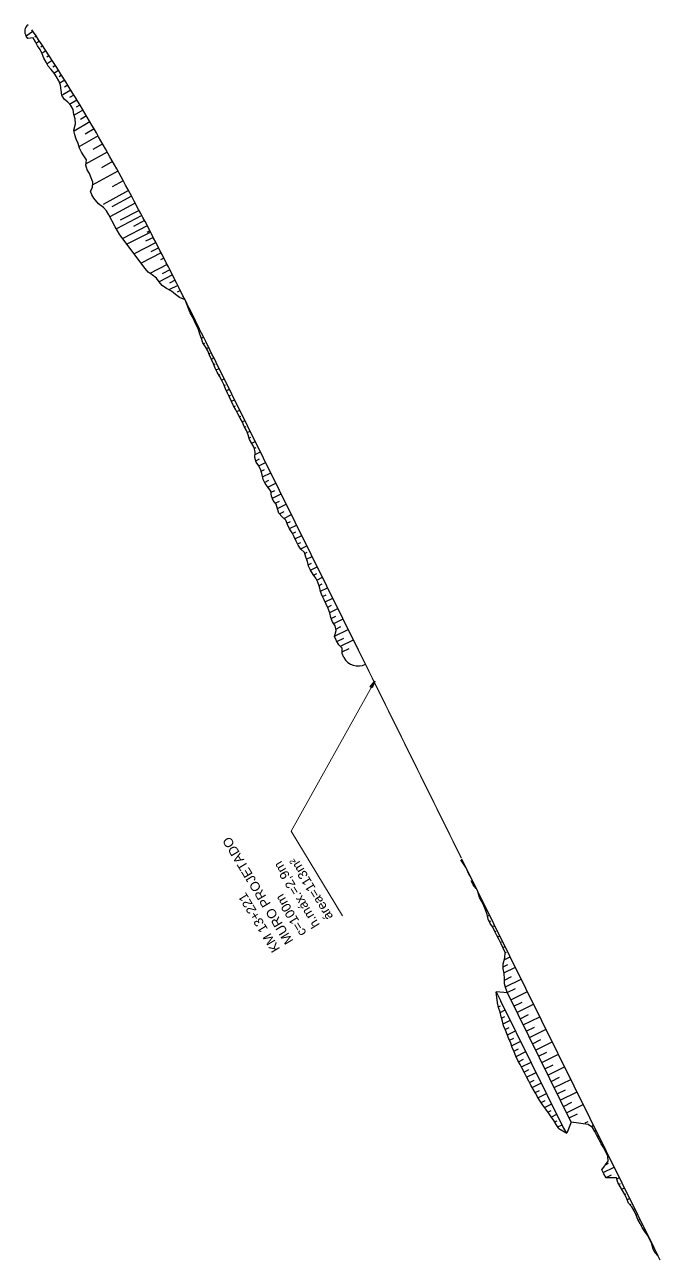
# Model space of a CAD drawing. Header units: metres. Extents: x 288738 to 324331, y 7399322 to 7465117.
# Drawn here: x 322165 to 322438, y 7401994 to 7402523 of the extents above; entities that cross this region are included whole.
import ezdxf

# ---------------------------------------------------------------- set-up
doc = ezdxf.new("R2010")
doc.units = ezdxf.units.M
doc.header["$LTSCALE"] = 10
for name, color, linetype in [('F-HZ-ATERRO-TALUDE', 110, 'Continuous'), ('F-HZ-MUROS', 210, 'Continuous'), ('F-HZ-PIANO-CORTE', 10, 'Continuous'), ('F-HZ-TALUDE', 2, 'Continuous')]:
    doc.layers.add(name, color=color, linetype=linetype)
doc.layers.add('U-HZ-TEXTO-MUROS', color=2, linetype='Continuous', lineweight=0)
doc.styles.add('ARIAL', font='arial.ttf')
doc.styles.add('DIM', font='arial.ttf', dxfattribs={"width": 0.8})
doc.dimstyles.new('U-1_2000', dxfattribs={"dimscale": 2, "dimtxt": 1.5, "dimasz": 0.75, "dimexe": 0.75, "dimexo": 0.75, "dimgap": 0.25, "dimtad": 1, "dimzin": 4, "dimtxsty": 'DIM', "dimblk": 'ARCHTICK', "dimcen": 0.7, "dimdle": 0.75, "dimclrd": 256, "dimclre": 256, "dimclrt": 256, "dimaunit": 1, "dimadec": 3, "dimazin": 2, "dimtfac": 1, "dimtofl": 0, "dimtmove": 0, "dimatfit": 3, "dimldrblk": 'CLOSEDBLANK', "dimfxl": 0, "dimtolj": 1, "dimtzin": 0, "dimlwd": -1, "dimlwe": -1, "dimarcsym": 0})

# ---------------------------------------------------------------- blocks, each defined once
blk = doc.blocks.new('_ArchTick')
at = {"color": 0, "linetype": 'ByBlock', "const_width": 0.15}
blk.add_lwpolyline([(-0.5, -0.5), (0.5, 0.5)], dxfattribs=at)

msp = doc.modelspace()

# ---------------------------------------------------------------- linework, layer by layer
at = {"layer": 'F-HZ-ATERRO-TALUDE', "linetype": 'Continuous', "lineweight": -3}
for p, q in [((322168.581, 7402520.303), (322165.665, 7402518.317)), ((322169.986, 7402518.235), (322169.386, 7402517.83)), ((322171.378, 7402516.159), (322170.122, 7402515.319)), ((322172.766, 7402514.079), (322172.024, 7402513.587)), ((322174.14, 7402511.991), (322172.383, 7402510.836)), ((322175.512, 7402509.901), (322174.507, 7402509.246)), ((322176.87, 7402507.802), (322174.729, 7402506.419)), ((322178.225, 7402505.701), (322177.117, 7402504.991)), ((322179.568, 7402503.592), (322177.53, 7402502.297)), ((322180.906, 7402501.481), (322179.918, 7402500.858)), ((322182.233, 7402499.362), (322179.898, 7402497.902)), ((322184.867, 7402495.112), (322181.497, 7402493.039)), ((322183.556, 7402497.241), (322182.176, 7402496.385)), ((322187.471, 7402490.844), (322184.258, 7402488.897)), ((322186.174, 7402492.981), (322184.341, 7402491.862)), ((322190.046, 7402486.558), (322186.295, 7402484.319)), ((322188.763, 7402488.703), (322187.204, 7402487.766)), ((322193.07, 7402481.449), (322186.242, 7402477.443)), ((322191.562, 7402484.006), (322189.06, 7402482.525)), ((322196.543, 7402475.467), (322188.55, 7402470.866)), ((322194.811, 7402478.461), (322191.021, 7402476.258)), ((322198.531, 7402471.997), (322194.325, 7402469.601)), ((322200.503, 7402468.517), (322191.212, 7402463.28)), ((322202.804, 7402464.411), (322198.026, 7402461.749)), ((322205.085, 7402460.294), (322194.092, 7402454.235)), ((322207.386, 7402456.188), (322202.609, 7402453.525)), ((322209.668, 7402452.071), (322198.675, 7402446.012)), ((322210.923, 7402449.56), (322202.442, 7402445.007)), ((322212.547, 7402446.53), (322201.586, 7402440.686)), ((322214.158, 7402443.495), (322206.059, 7402439.204)), ((322215.327, 7402441.285), (322204.44, 7402435.544)), ((322217.652, 7402436.858), (322207.138, 7402431.362)), ((322216.491, 7402439.072), (322211.737, 7402436.576)), ((322219.17, 7402434.13), (322208.958, 7402428.934)), ((322220.302, 7402431.901), (322216.962, 7402430.206)), ((322218.809, 7402434.642), (322217.672, 7402434.05)), ((322221.433, 7402429.671), (322212.003, 7402424.873)), ((322222.565, 7402427.442), (322219.225, 7402425.748)), ((322223.696, 7402425.213), (322215.033, 7402420.83)), ((322224.823, 7402422.981), (322223.357, 7402422.232)), ((322226.242, 7402420.202), (322218.826, 7402416.429)), ((322228.505, 7402415.744), (322222.714, 7402412.814)), ((322227.373, 7402417.973), (322224.034, 7402416.279)), ((322230.758, 7402411.28), (322226.871, 7402409.323)), ((322229.631, 7402413.512), (322227.211, 7402412.291)), ((322231.88, 7402409.046), (322230.544, 7402408.375))]:
    msp.add_line(p, q, dxfattribs=at)
at = {"layer": 'F-HZ-MUROS', "lineweight": -3, "const_width": 0.5}
msp.add_lwpolyline([(322352.52, 7402165.364), (322308.17, 7402254.992)], dxfattribs=at)
at = {"layer": 'F-HZ-PIANO-CORTE'}
for p, q in [((322234.011, 7402404.72), (322234.026, 7402404.727)), ((322234.917, 7402402.378), (322235.16, 7402402.499)), ((322235.85, 7402400.049), (322236.063, 7402400.156)), ((322237.024, 7402397.842), (322237.391, 7402398.024)), ((322238.063, 7402395.566), (322238.283, 7402395.676)), ((322239.131, 7402393.306), (322239.617, 7402393.547)), ((322240.073, 7402390.983), (322240.401, 7402391.145)), ((322240.846, 7402388.576), (322241.839, 7402389.068)), ((322241.775, 7402386.246), (322242.362, 7402386.537)), ((322243.119, 7402384.123), (322244.058, 7402384.588)), ((322244.225, 7402381.881), (322244.696, 7402382.114)), ((322245.258, 7402379.603), (322246.276, 7402380.106)), ((322246.246, 7402377.302), (322246.815, 7402377.584)), ((322247.206, 7402374.988), (322248.493, 7402375.625)), ((322248.39, 7402372.785), (322248.996, 7402373.084)), ((322249.569, 7402370.579), (322250.711, 7402371.143)), ((322250.641, 7402368.32), (322251.23, 7402368.611)), ((322251.596, 7402366.003), (322252.928, 7402366.662)), ((322252.732, 7402363.776), (322253.384, 7402364.098)), ((322253.797, 7402361.514), (322255.145, 7402362.18)), ((322254.935, 7402359.287), (322255.595, 7402359.613)), ((322256.096, 7402357.072), (322257.362, 7402357.699)), ((322257.297, 7402354.877), (322257.884, 7402355.168)), ((322258.517, 7402352.692), (322259.58, 7402353.217)), ((322259.458, 7402350.368), (322260.073, 7402350.672)), ((322260.524, 7402348.106), (322261.797, 7402348.736)), ((322261.337, 7402345.719), (322262.121, 7402346.107)), ((322262.52, 7402343.515), (322264.014, 7402344.254)), ((322263.618, 7402341.269), (322264.37, 7402341.641)), ((322263.928, 7402338.633), (322266.231, 7402339.773)), ((322264.274, 7402336.015), (322265.807, 7402336.774)), ((322265.525, 7402333.845), (322268.448, 7402335.291)), ((322266.521, 7402331.549), (322268.039, 7402332.3)), ((322267.203, 7402329.097), (322270.666, 7402330.81)), ((322268.022, 7402326.713), (322269.898, 7402327.641)), ((322269.464, 7402324.637), (322272.883, 7402326.328)), ((322270.785, 7402322.501), (322272.388, 7402323.294)), ((322271.358, 7402319.996), (322275.1, 7402321.847)), ((322272.6, 7402317.821), (322274.404, 7402318.713)), ((322273.556, 7402315.504), (322277.317, 7402317.365)), ((322274.493, 7402313.179), (322276.46, 7402314.152)), ((322276.288, 7402311.277), (322279.534, 7402312.884)), ((322277.617, 7402309.146), (322279.13, 7402309.894)), ((322278.675, 7402306.88), (322281.752, 7402308.402)), ((322279.975, 7402304.734), (322281.418, 7402305.448)), ((322281.079, 7402302.491), (322283.969, 7402303.921)), ((322282.226, 7402300.269), (322283.652, 7402300.974)), ((322283.593, 7402298.156), (322286.186, 7402299.439)), ((322285.257, 7402296.19), (322286.276, 7402296.694)), ((322286.001, 7402293.769), (322288.403, 7402294.958)), ((322286.745, 7402291.348), (322288.129, 7402292.033)), ((322287.746, 7402289.054), (322290.621, 7402290.476)), ((322289.044, 7402286.907), (322290.386, 7402287.571)), ((322290.401, 7402284.789), (322292.838, 7402285.995)), ((322291.424, 7402282.506), (322292.685, 7402283.13)), ((322291.967, 7402279.986), (322295.055, 7402281.513)), ((322292.899, 7402277.657), (322294.531, 7402278.465)), ((322294.028, 7402275.426), (322297.272, 7402277.032)), ((322295.104, 7402273.17), (322296.742, 7402273.98)), ((322295.976, 7402270.812), (322299.489, 7402272.55)), ((322296.62, 7402268.341), (322298.609, 7402269.325)), ((322297.708, 7402266.09), (322301.707, 7402268.069)), ((322298.025, 7402260.669), (322303.924, 7402263.587)), ((322298.619, 7402263.752), (322300.717, 7402264.79)), ((322299.064, 7402258.394), (322302.048, 7402259.87)), ((322300.573, 7402256.351), (322306.141, 7402259.106)), ((322301.356, 7402253.949), (322304.303, 7402255.407)), ((322353.238, 7402163.251), (322353.501, 7402163.381)), ((322354.599, 7402161.135), (322354.604, 7402161.137)), ((322355.605, 7402158.844), (322355.718, 7402158.899)), ((322359.893, 7402149.808), (322360.153, 7402149.936)), ((322360.863, 7402147.498), (322361.062, 7402147.597)), ((322361.991, 7402145.267), (322362.37, 7402145.455)), ((322362.982, 7402142.968), (322363.23, 7402143.091)), ((322363.739, 7402140.554), (322364.587, 7402140.973)), ((322364.514, 7402138.148), (322365.105, 7402138.44)), ((322365.859, 7402136.024), (322366.804, 7402136.492)), ((322366.893, 7402133.746), (322367.403, 7402133.999)), ((322368.04, 7402131.525), (322369.021, 7402132.01)), ((322369.194, 7402129.307), (322369.662, 7402129.538)), ((322370.292, 7402127.061), (322371.239, 7402127.529)), ((322371.24, 7402124.74), (322371.794, 7402125.014)), ((322370.397, 7402118.745), (322372.481, 7402119.776)), ((322370.847, 7402121.756), (322373.456, 7402123.047)), ((322370.787, 7402116.148), (322375.673, 7402118.566)), ((322370.993, 7402113.088), (322373.962, 7402114.557)), ((322371.412, 7402110.133), (322378.187, 7402113.485)), ((322372.183, 7402107.726), (322375.739, 7402109.485)), ((322373.682, 7402104.548), (322380.853, 7402108.096)), ((322375.013, 7402101.86), (322378.598, 7402103.633)), ((322368.313, 7402101.572), (322369.269, 7402102.045)), ((322369.123, 7402099.184), (322371.333, 7402100.277)), ((322376.343, 7402099.171), (322383.514, 7402102.718)), ((322377.673, 7402096.482), (322381.259, 7402098.256)), ((322369.76, 7402096.71), (322371.101, 7402097.373)), ((322370.408, 7402094.241), (322373.55, 7402095.796)), ((322371.242, 7402091.865), (322372.951, 7402092.71)), ((322379.004, 7402093.793), (322386.174, 7402097.34)), ((322380.334, 7402091.104), (322383.919, 7402092.878)), ((322372.231, 7402089.565), (322375.767, 7402091.314)), ((322373.162, 7402087.236), (322375.019, 7402088.155)), ((322381.664, 7402088.415), (322388.835, 7402091.963)), ((322382.995, 7402085.726), (322386.58, 7402087.5)), ((322374.057, 7402084.89), (322377.985, 7402086.833)), ((322374.968, 7402082.551), (322377.031, 7402083.572)), ((322375.982, 7402080.264), (322380.202, 7402082.351)), ((322384.325, 7402083.037), (322391.496, 7402086.585)), ((322385.655, 7402080.348), (322389.241, 7402082.122)), ((322377.05, 7402078.003), (322379.18, 7402079.057)), ((322378.237, 7402075.8), (322382.419, 7402077.87)), ((322386.986, 7402077.659), (322394.156, 7402081.207)), ((322388.316, 7402074.971), (322391.901, 7402076.744)), ((322379.412, 7402073.593), (322381.47, 7402074.611)), ((322380.466, 7402071.325), (322384.636, 7402073.388)), ((322389.646, 7402072.282), (322396.817, 7402075.829)), ((322390.977, 7402069.593), (322394.562, 7402071.366)), ((322381.7, 7402069.146), (322383.723, 7402070.147)), ((322382.872, 7402066.937), (322386.853, 7402068.907)), ((322392.307, 7402066.904), (322399.478, 7402070.451)), ((322384.1, 7402064.755), (322386.031, 7402065.71)), ((322385.331, 7402062.575), (322389.071, 7402064.425)), ((322386.726, 7402060.476), (322388.453, 7402061.33)), ((322393.637, 7402064.215), (322397.223, 7402065.989)), ((322394.968, 7402061.526), (322402.138, 7402065.074)), ((322388.177, 7402058.405), (322391.288, 7402059.944)), ((322389.672, 7402056.355), (322391.034, 7402057.029)), ((322391.075, 7402054.26), (322393.505, 7402055.462)), ((322396.298, 7402058.837), (322399.883, 7402060.611)), ((322397.628, 7402056.148), (322404.799, 7402059.696)), ((322398.737, 7402053.907), (322402.322, 7402055.681)), ((322392.52, 7402052.186), (322393.567, 7402052.703)), ((322393.878, 7402050.068), (322395.722, 7402050.981)), ((322405.597, 7402051.737), (322406.858, 7402052.361)), ((322408.148, 7402050.21), (322409.228, 7402050.744)), ((322409.682, 7402048.179), (322410.009, 7402048.341)), ((322410.86, 7402045.973), (322411.445, 7402046.262)), ((322412.043, 7402043.769), (322412.298, 7402043.895)), ((322413.286, 7402041.595), (322413.662, 7402041.781)), ((322414.339, 7402033.748), (322415.664, 7402034.403)), ((322414.459, 7402039.386), (322414.615, 7402039.463)), ((322415.402, 7402037.063), (322415.88, 7402037.299)), ((322413.303, 7402030.446), (322418.097, 7402032.818)), ((322414.574, 7402028.286), (322416.89, 7402029.431)), ((322419.201, 7402027.785), (322420.314, 7402028.336)), ((322420.059, 7402025.421), (322420.741, 7402025.758)), ((322421.327, 7402023.259), (322422.531, 7402023.855)), ((322422.584, 7402021.092), (322423.112, 7402021.353)), ((322423.697, 7402018.853), (322424.748, 7402019.373)), ((322424.842, 7402016.63), (322425.349, 7402016.881)), ((322426.351, 7402014.587), (322426.966, 7402014.892)), ((322427.433, 7402012.334), (322427.754, 7402012.492)), ((322428.439, 7402010.042), (322429.183, 7402010.41)), ((322429.619, 7402007.837), (322429.955, 7402008.003)), ((322430.826, 7402005.645), (322431.4, 7402005.929)), ((322432.351, 7402003.61), (322432.43, 7402003.649)), ((322433.526, 7402001.402), (322433.617, 7402001.447)), ((322434.424, 7401999.057), (322434.575, 7401999.132)), ((322435.268, 7401996.685), (322435.834, 7401996.966)), ((322436.878, 7401994.693), (322436.911, 7401994.709))]:
    msp.add_line(p, q, dxfattribs=at)
at = {"layer": 'F-HZ-TALUDE'}
for p, q in [((322372.228, 7402107.594), (322367.407, 7402108.052)), ((322367.407, 7402108.052), (322369.488, 7402104.006))]:
    msp.add_line(p, q, dxfattribs=at)
at = {"layer": 'F-HZ-TALUDE', "linetype": 'Continuous', "lineweight": 30}
for p, q in [((322396.095, 7402050.228), (322369.488, 7402104.006)), ((322399.68, 7402052.002), (322372.228, 7402107.594))]:
    msp.add_line(p, q, dxfattribs=at)
for points in [[(322198.914, 7402444.776), (322196.762, 7402446.215), (322194.725, 7402448.689), (322193.937, 7402450.152), (322193.255, 7402451.7), (322194.21, 7402453.329), (322194.267, 7402455.587), (322193.621, 7402457.459), (322192.816, 7402459.242), (322191.823, 7402460.92), (322191.325, 7402462.875), (322191.526, 7402465.227), (322190.492, 7402466.882), (322189.431, 7402468.52), (322188.531, 7402470.249), (322187.96, 7402472.168), (322187.195, 7402473.974), (322186.52, 7402475.835), (322186.088, 7402477.838), (322186.862, 7402480.557), (322186.706, 7402482.733), (322186.089, 7402484.64), (322185.875, 7402486.79), (322184.822, 7402488.438), (322183.548, 7402489.951), (322181.99, 7402491.287), (322180.977, 7402492.954), (322180.743, 7402495.103), (322180.464, 7402497.228), (322179.682, 7402499.044), (322178.719, 7402500.746), (322177.699, 7402502.412), (322176.484, 7402503.953), (322175.197, 7402505.446), (322174.224, 7402507.139), (322173.333, 7402508.887), (322172.49, 7402510.666), (322171.765, 7402512.524), (322170.617, 7402514.103), (322169.746, 7402515.867), (322168.712, 7402517.522), (322166.352, 7402517.32), (322165.665, 7402518.317)], [(322308.358, 7402254.624), (322247.21, 7402378.218), (322246.323, 7402380.011), (322245.437, 7402381.803), (322244.55, 7402383.594), (322242.777, 7402387.175), (322241.89, 7402388.964), (322241.003, 7402390.753), (322240.117, 7402392.541), (322238.341, 7402396.114), (322237.453, 7402397.9), (322235.675, 7402401.468), (322234.784, 7402403.25), (322233.893, 7402405.031), (322233.002, 7402406.812), (322231.215, 7402410.37), (322230.32, 7402412.147), (322228.528, 7402415.697), (322227.629, 7402417.47), (322226.729, 7402419.242), (322225.829, 7402421.013), (322224.022, 7402424.55), (322223.116, 7402426.316), (322221.3, 7402429.844), (322220.387, 7402431.605), (322219.475, 7402433.365), (322218.56, 7402435.124), (322216.724, 7402438.635), (322215.802, 7402440.388), (322214.878, 7402442.139), (322213.954, 7402443.889), (322212.093, 7402447.381), (322211.16, 7402449.125), (322209.287, 7402452.606), (322208.343, 7402454.342), (322207.399, 7402456.077), (322206.454, 7402457.811), (322204.55, 7402461.27), (322203.594, 7402462.995), (322202.634, 7402464.718), (322201.675, 7402466.441), (322199.738, 7402469.875), (322198.766, 7402471.589), (322196.811, 7402475.008), (322195.827, 7402476.713), (322194.84, 7402478.416), (322193.853, 7402480.118), (322191.859, 7402483.508), (322190.858, 7402485.2), (322188.844, 7402488.574), (322187.828, 7402490.256), (322186.81, 7402491.935), (322185.791, 7402493.613), (322183.733, 7402496.954), (322182.698, 7402498.62), (322180.616, 7402501.944), (322179.565, 7402503.598), (322178.513, 7402505.25), (322177.458, 7402506.901), (322175.327, 7402510.187), (322174.255, 7402511.824), (322172.099, 7402515.09), (322171.009, 7402516.714), (322169.918, 7402518.336), (322168.826, 7402519.956), (322168.158, 7402520.935)], [(322205.93, 7402432.973), (322203.961, 7402436.372), (322201.125, 7402441.522), (322200.226, 7402443.261), (322198.914, 7402444.776)], [(322233.893, 7402405.031), (322231.551, 7402406.085), (322229.792, 7402407.428), (322228.006, 7402408.756), (322225.905, 7402409.922), (322224.037, 7402411.202), (322222.756, 7402412.777), (322221.577, 7402414.402), (322219.837, 7402415.74), (322217.996, 7402417.023), (322216.714, 7402418.588), (322205.93, 7402432.973)], [(322302.018, 7402251.487), (322301.352, 7402253.27), (322301.366, 7402255.509), (322299.933, 7402257.031), (322298.851, 7402258.727), (322297.985, 7402260.53), (322298.739, 7402263.134), (322298.343, 7402265.17), (322297.194, 7402266.833), (322296.48, 7402268.711), (322296.011, 7402270.71), (322295.361, 7402272.62), (322294.512, 7402274.432), (322293.636, 7402276.23), (322292.719, 7402278.007), (322291.986, 7402279.876), (322291.64, 7402281.936), (322290.928, 7402283.815), (322289.975, 7402285.575), (322288.815, 7402287.233), (322287.794, 7402288.959), (322286.896, 7402290.746), (322286.398, 7402292.731), (322285.68, 7402294.607), (322285.153, 7402296.578), (322283.654, 7402298.068), (322282.501, 7402299.729), (322281.592, 7402301.511), (322280.665, 7402303.283), (322279.806, 7402305.089), (322278.721, 7402306.784), (322277.844, 7402308.581), (322277.095, 7402310.443), (322275.635, 7402311.952), (322274.213, 7402313.479), (322273.589, 7402315.402), (322272.971, 7402317.328), (322271.749, 7402318.954), (322271.043, 7402320.837), (322270.721, 7402322.909), (322269.531, 7402324.551), (322268.279, 7402326.163), (322267.43, 7402327.975), (322267.019, 7402330.003), (322266.4, 7402331.928), (322265.585, 7402333.756), (322264.451, 7402335.426), (322263.867, 7402337.369), (322263.978, 7402339.655), (322263.529, 7402341.664), (322262.576, 7402343.424), (322261.523, 7402345.135), (322260.909, 7402347.062), (322260.213, 7402348.949), (322259.273, 7402350.715), (322258.569, 7402352.599), (322257.594, 7402354.348), (322256.613, 7402356.094), (322255.678, 7402357.863), (322254.753, 7402359.636), (322253.841, 7402361.416), (322253.023, 7402363.243), (322252.064, 7402365), (322251.219, 7402366.813), (322250.499, 7402368.689), (322249.619, 7402370.484), (322248.693, 7402372.258), (322247.695, 7402373.995), (322246.81, 7402375.789), (322246.108, 7402377.673), (322245.304, 7402379.506), (322244.44, 7402381.31), (322243.732, 7402383.189), (322242.627, 7402384.871), (322241.57, 7402386.577), (322240.881, 7402388.464), (322240.285, 7402390.397), (322239.6, 7402392.285), (322238.767, 7402394.099), (322237.904, 7402395.897), (322237.093, 7402397.72), (322236.107, 7402399.456), (322235.313, 7402401.287), (322234.629, 7402403.172), (322233.887, 7402405.029)], [(322356.182, 7402157.671), (322355.299, 7402159.466), (322354.524, 7402161.313), (322353.41, 7402162.993), (322352.289, 7402164.67), (322352.286, 7402164.676)], [(322437.888, 7401992.813), (322437.003, 7401994.603), (322436.117, 7401996.394), (322435.231, 7401998.186), (322352.747, 7402164.904)], [(322358.911, 7402152.327), (322357.575, 7402153.897), (322356.732, 7402155.712)], [(322372.228, 7402107.594), (322371.58, 7402109.504), (322371.054, 7402111.476), (322370.971, 7402113.666), (322370.854, 7402115.839), (322370.419, 7402117.855), (322370.366, 7402120.061), (322371.102, 7402122.656), (322371.255, 7402124.963), (322370.428, 7402126.786), (322369.543, 7402128.579), (322368.679, 7402130.383), (322367.701, 7402132.131), (322366.806, 7402133.919), (322366.043, 7402135.773), (322364.844, 7402137.411), (322364.025, 7402139.237), (322363.587, 7402141.252), (322362.917, 7402143.152), (322362.127, 7402144.993), (322361.236, 7402146.783), (322360.31, 7402148.556), (322359.672, 7402150.472)], [(322394.341, 7402049.361), (322393.239, 7402051.047), (322392.165, 7402052.747), (322390.979, 7402054.392), (322389.873, 7402056.076), (322388.685, 7402057.719), (322387.475, 7402059.352), (322386.357, 7402061.03), (322385.242, 7402062.71), (322384.27, 7402064.461), (322383.267, 7402066.196), (322382.326, 7402067.962), (322381.392, 7402069.731), (322380.385, 7402071.464), (322379.567, 7402073.291), (322378.655, 7402075.071), (322377.658, 7402076.809), (322376.75, 7402078.591), (322375.915, 7402080.41), (322375.095, 7402082.235), (322374.348, 7402084.097), (322373.655, 7402085.986), (322372.919, 7402087.853), (322372.171, 7402089.714), (322371.375, 7402091.552), (322370.596, 7402093.398), (322370.149, 7402095.408), (322369.568, 7402097.352), (322369.085, 7402099.344), (322368.373, 7402101.223), (322368.02, 7402103.28)], [(322436.978, 7401994.591), (322435.516, 7401996.097), (322434.74, 7401997.943), (322434.186, 7401999.901), (322433.38, 7402001.734), (322432.439, 7402003.499), (322431.172, 7402005.104), (322430.088, 7402006.799), (322429.263, 7402008.622), (322428.257, 7402010.356), (322427.488, 7402012.207), (322426.685, 7402014.041), (322425.637, 7402015.754), (322424.239, 7402017.294), (322423.577, 7402019.198), (322422.653, 7402020.972), (322421.655, 7402022.709), (322420.627, 7402024.432), (322419.628, 7402026.169), (322419.106, 7402028.142), (322414.648, 7402028.168), (322413.574, 7402029.868), (322412.725, 7402031.679), (322415.562, 7402035.314), (322415.367, 7402037.449), (322414.52, 7402039.262), (322413.627, 7402041.052), (322412.558, 7402042.754), (322411.652, 7402044.537), (322410.685, 7402046.29), (322409.752, 7402048.06), (322408.729, 7402049.785), (322406.908, 7402051.116), (322399.68, 7402052.002)]]:
    msp.add_lwpolyline(points, dxfattribs=at)
at = {"layer": 'F-HZ-TALUDE'}
for points in [[(322368.02, 7402103.28), (322367.407, 7402108.052)], [(322399.68, 7402052.002), (322397.745, 7402047.315), (322396.095, 7402050.228)], [(322394.341, 7402049.361), (322397.745, 7402047.315)]]:
    msp.add_lwpolyline(points, dxfattribs=at)
for centre, radius, start, end in [((322168.581, 7402520.303), 3.528, 124.98376, 214.93592), ((322308.17, 7402254.992), 7.08, 209.66943, 296.32717)]:
    msp.add_arc(centre, radius, start, end, dxfattribs=at)

# ---------------------------------------------------------------- texts
at = {"layer": 'U-HZ-TEXTO-MUROS', "linetype": 'Continuous', "lineweight": -3, "insert": (322297.63, 7402140.279), "char_height": 4, "width": 68.4394, "attachment_point": 7, "rotation": 121.21524, "style": 'ARIAL'}
msp.add_mtext('KM 13+221\\PMURO PROJETADO\\Pc=100m\\Ph.máx.=2,9m\\Párea=113m²', dxfattribs=at)

# ---------------------------------------------------------------- leaders
at = {"layer": 'U-HZ-TEXTO-MUROS', "linetype": 'Continuous', "lineweight": -3}
msp.add_leader([(322315.291, 7402241.393), (322279.47, 7402176.927), (322301.425, 7402140.697)], dimstyle='U-1_2000', override={"dimscale": 1, "dimasz": 3}, dxfattribs=at)

doc.saveas('drawing.dxf')
